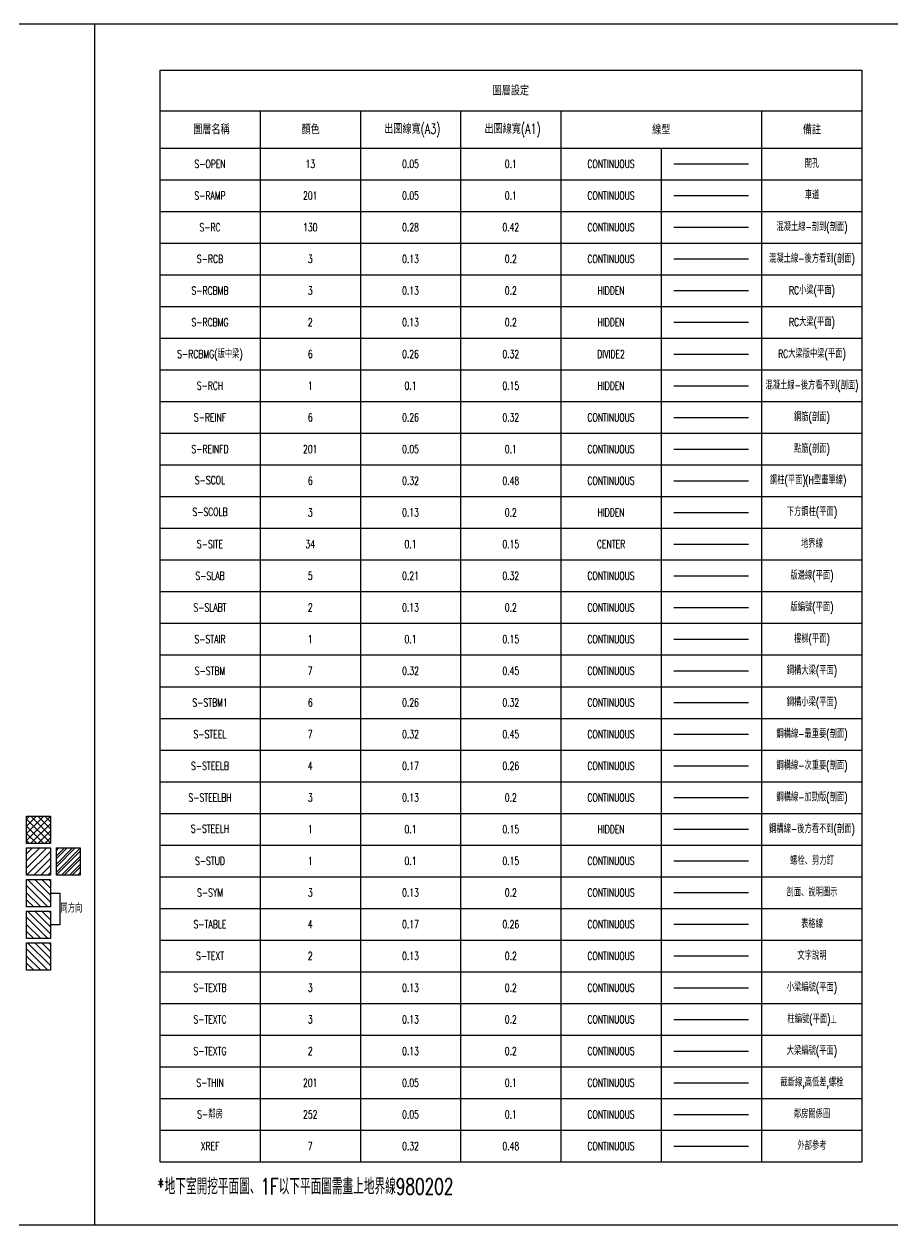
# Model space of a CAD drawing. Header units: millimetres. Extents: x -3377 to 119122, y -22007 to 15479.
# Drawn here: x -1295 to -861, y 7760 to 8360 of the extents above; entities that cross this region are included whole.
import ezdxf
from ezdxf.enums import TextEntityAlignment as Align

# ---------------------------------------------------------------- set-up
doc = ezdxf.new("R2010")
doc.units = ezdxf.units.MM
doc.header["$LTSCALE"] = 150
doc.header["$MEASUREMENT"] = 0
for name, pattern in [('CENTER', [2, 1.25, -0.25, 0.25, -0.25]), ('DIVIDE2', [15.875, 6.35, -3.175, 0, -3.175, 0, -3.175]), ('HIDDEN', [0.375, 0.25, -0.125])]:
    doc.linetypes.add(name, pattern=pattern)
doc.layers.get('0').update_dxf_attribs({"plot": 0})
for name, color, linetype in [('S-GRID', 1, 'CENTER'), ('S-HATCH', 13, 'Continuous'), ('S-HATCH-COL', 13, 'Continuous'), ('S-HATCH-CONC', 124, 'Continuous'), ('S-HATCH-CONCWALL', 161, 'Continuous'), ('S-HATCH-SCOL', 34, 'Continuous'), ('S-OPEN', 13, 'Continuous'), ('S-RAMP', 201, 'Continuous'), ('S-RC', 130, 'Continuous'), ('S-RCB', 3, 'Continuous'), ('S-RCBMB', 3, 'HIDDEN'), ('S-RCBMG', 2, 'HIDDEN'), ('S-RCBMG(版中梁)', 6, 'DIVIDE2'), ('S-RCH', 1, 'HIDDEN'), ('S-REINF', 6, 'Continuous'), ('S-REINFD', 201, 'Continuous'), ('S-SCOL', 7, 'Continuous'), ('S-SCOLB', 3, 'HIDDEN'), ('S-SITE', 34, 'CENTER'), ('S-SLAB', 5, 'Continuous'), ('S-SLABT', 2, 'Continuous'), ('S-STAIR', 1, 'Continuous'), ('S-STBM', 7, 'Continuous'), ('S-STBM1', 6, 'Continuous'), ('S-STEEL', 7, 'Continuous'), ('S-STEELB', 4, 'Continuous'), ('S-STEELBH', 3, 'Continuous'), ('S-STEELH', 1, 'HIDDEN'), ('S-STUD', 1, 'Continuous'), ('S-SYM', 3, 'Continuous'), ('S-TABLE', 4, 'Continuous'), ('S-TEXT', 2, 'Continuous'), ('S-TEXTB', 3, 'Continuous'), ('S-TEXTC', 3, 'Continuous'), ('S-TEXTG', 2, 'Continuous'), ('S-THIN', 201, 'Continuous'), ('S-鄰房', 252, 'Continuous'), ('XREF', 7, 'Continuous')]:
    doc.layers.add(name, color=color, linetype=linetype)
doc.styles.add('CS4', font='romans.shx', dxfattribs={"width": 0.7, "height": 45, "bigfont": 'lsp.shx'})

msp = doc.modelspace()

# ---------------------------------------------------------------- hatches: boundary and pattern name
at = {"layer": 'S-HATCH'}
h = msp.add_hatch(dxfattribs=at)
h.set_pattern_fill('ANSI37', color=256, scale=20, style=0)
h.set_pattern_definition([(45, (-1293.873, 7998.2258), (-1.76777, 1.76777), []), (135, (-1293.873, 7998.2258), (-1.76777, -1.76777), [])])
h.paths.add_polyline_path([(-1293.87, 7964.35), (-1282, 7964.35), (-1282, 7950.74), (-1293.87, 7950.74)])
at = {"layer": 'S-HATCH-COL'}
h = msp.add_hatch(dxfattribs=at)
h.set_pattern_fill('ANSI31', color=256, scale=20, style=0)
h.set_pattern_definition([(45, (-1293.873, 7934.9108), (-1.76777, 1.76777), [])])
h.paths.add_polyline_path([(-1293.87, 7948.52), (-1282, 7948.52), (-1282, 7934.91), (-1293.87, 7934.91)])
h = msp.add_hatch(dxfattribs=at)
h.set_pattern_fill('ANSI32', color=256, scale=0.3, style=0)
h.set_pattern_definition([(45, (1378.636, 2325.954), (-2.0205576, 2.0205576), []), (45, (1379.983, 2325.954), (-2.0205576, 2.0205576), [])])
h.paths.add_polyline_path([(-1279, 7948.52), (-1267.12, 7948.52), (-1267.12, 7934.91), (-1279, 7934.91)])
at = {"layer": 'S-HATCH-CONC'}
h = msp.add_hatch(dxfattribs=at)
h.set_pattern_fill('ANSI31', color=124, scale=20, angle=90, style=0)
h.set_pattern_definition([(135, (-1293.873, 7919.082), (-1.76777, -1.76777), [])])
h.paths.add_polyline_path([(-1293.87, 7932.7), (-1282, 7932.7), (-1282, 7919.08), (-1293.87, 7919.08)])
at = {"layer": 'S-HATCH-CONCWALL'}
h = msp.add_hatch(dxfattribs=at)
h.set_pattern_fill('ANSI31', color=256, scale=20, angle=90, style=0)
h.set_pattern_definition([(135, (-1293.873, 7903.2533), (-1.76777, -1.76777), [])])
h.paths.add_polyline_path([(-1293.87, 7916.87), (-1282, 7916.87), (-1282, 7903.25), (-1293.87, 7903.25)])
at = {"layer": 'S-HATCH-SCOL'}
h = msp.add_hatch(dxfattribs=at)
h.set_pattern_fill('ANSI31', color=256, scale=20, angle=90, style=0)
h.set_pattern_definition([(135, (-1293.873, 7887.4246), (-1.76777, -1.76777), [])])
h.paths.add_polyline_path([(-1293.87, 7901.04), (-1282, 7901.04), (-1282, 7887.42), (-1293.87, 7887.42)])

# ---------------------------------------------------------------- linework, layer by layer
for p, q in [((-1227.27, 8337.12), (-876.47, 8337.12)), ((-1227.27, 8337.12), (-1227.27, 7791.64)), ((-876.47, 8337.12), (-876.47, 7791.64)), ((-1227.27, 8316.79), (-876.47, 8316.79)), ((-1177.16, 8316.79), (-1177.16, 7791.64)), ((-1127.04, 8316.79), (-1127.04, 7791.64)), ((-1076.93, 8316.79), (-1076.93, 7791.64)), ((-1026.81, 8316.79), (-1026.81, 7791.64)), ((-926.58, 8316.79), (-926.58, 7791.64)), ((-1227.27, 8298.16), (-876.47, 8298.16)), ((-976.7, 8298.16), (-976.7, 7791.64)), ((-1227.27, 8282.33), (-876.47, 8282.33)), ((-1227.27, 8266.5), (-876.47, 8266.5)), ((-1227.27, 8250.67), (-876.47, 8250.67)), ((-1227.27, 8234.84), (-876.47, 8234.84)), ((-1227.27, 8219.01), (-876.47, 8219.01)), ((-1227.27, 8203.18), (-876.47, 8203.18)), ((-1227.27, 8187.35), (-876.47, 8187.35)), ((-1227.27, 8171.53), (-876.47, 8171.53)), ((-1227.27, 8155.7), (-876.47, 8155.7)), ((-1227.27, 8139.87), (-876.47, 8139.87)), ((-1227.27, 8124.04), (-876.47, 8124.04)), ((-1227.27, 8108.21), (-876.47, 8108.21)), ((-1227.27, 8092.38), (-876.47, 8092.38)), ((-1227.27, 8076.55), (-876.47, 8076.55)), ((-1227.27, 8060.72), (-876.47, 8060.72)), ((-1227.27, 8044.9), (-876.47, 8044.9)), ((-1227.27, 8029.07), (-876.47, 8029.07)), ((-1227.27, 8013.24), (-876.47, 8013.24)), ((-1227.27, 7997.41), (-876.47, 7997.41)), ((-1227.27, 7981.58), (-876.47, 7981.58)), ((-1227.27, 7965.75), (-876.47, 7965.75)), ((-1227.27, 7949.92), (-876.47, 7949.92)), ((-1227.27, 7934.09), (-876.47, 7934.09)), ((-1227.27, 7918.27), (-876.47, 7918.27)), ((-1227.27, 7902.44), (-876.47, 7902.44)), ((-1227.27, 7886.61), (-876.47, 7886.61)), ((-1227.27, 7870.78), (-876.47, 7870.78)), ((-1227.27, 7854.95), (-876.47, 7854.95)), ((-1227.27, 7839.12), (-876.47, 7839.12)), ((-1227.27, 7823.29), (-876.47, 7823.29)), ((-1227.27, 7807.46), (-876.47, 7807.46)), ((-1227.27, 7791.64), (-876.47, 7791.64))]:
    msp.add_line(p, q)
at = {"layer": 'DEFPOINTS'}
msp.add_line((-1260, 8360.14), (-1260, 7760.14), dxfattribs=at)
msp.add_lwpolyline([(-1680, 7760.14), (-840, 7760.14), (-840, 8360.14), (-1680, 8360.14)], close=True, dxfattribs=at)
at = {"layer": 'S-HATCH'}
msp.add_lwpolyline([(-1293.87, 7964.35), (-1282, 7964.35), (-1282, 7950.74), (-1293.87, 7950.74)], close=True, dxfattribs=at)
at = {"layer": 'S-HATCH-COL'}
for points in [[(-1293.87, 7948.52), (-1282, 7948.52), (-1282, 7934.91), (-1293.87, 7934.91)], [(-1279, 7948.52), (-1267.12, 7948.52), (-1267.12, 7934.91), (-1279, 7934.91)]]:
    msp.add_lwpolyline(points, close=True, dxfattribs=at)
at = {"layer": 'S-HATCH-CONC', "color": 124}
msp.add_lwpolyline([(-1293.87, 7932.7), (-1282, 7932.7), (-1282, 7919.08), (-1293.87, 7919.08)], close=True, dxfattribs=at)
at = {"layer": 'S-HATCH-CONC'}
msp.add_lwpolyline([(-1282, 7925.89), (-1277.24, 7925.89), (-1277.24, 7910.06), (-1282, 7910.06)], dxfattribs=at)
at = {"layer": 'S-HATCH-CONCWALL'}
msp.add_lwpolyline([(-1293.87, 7916.87), (-1282, 7916.87), (-1282, 7903.25), (-1293.87, 7903.25)], close=True, dxfattribs=at)
at = {"layer": 'S-HATCH-SCOL'}
msp.add_lwpolyline([(-1293.87, 7901.04), (-1282, 7901.04), (-1282, 7887.42), (-1293.87, 7887.42)], close=True, dxfattribs=at)
at = {"layer": 'S-OPEN'}
msp.add_line((-970.3, 8290.24), (-932.98, 8290.24), dxfattribs=at)
at = {"layer": 'S-RAMP'}
msp.add_line((-970.3, 8274.41), (-932.98, 8274.41), dxfattribs=at)
at = {"layer": 'S-RC'}
msp.add_line((-970.3, 8258.58), (-932.98, 8258.58), dxfattribs=at)
at = {"layer": 'S-RCB'}
msp.add_line((-970.3, 8242.75), (-932.98, 8242.75), dxfattribs=at)
at = {"layer": 'S-RCBMB'}
msp.add_line((-970.3, 8226.93), (-932.98, 8226.93), dxfattribs=at)
at = {"layer": 'S-RCBMG'}
msp.add_line((-970.3, 8211.1), (-932.98, 8211.1), dxfattribs=at)
at = {"layer": 'S-RCBMG(版中梁)'}
msp.add_line((-970.3, 8195.27), (-932.98, 8195.27), dxfattribs=at)
at = {"layer": 'S-RCH'}
msp.add_line((-970.3, 8179.44), (-932.98, 8179.44), dxfattribs=at)
at = {"layer": 'S-REINF'}
msp.add_line((-970.3, 8163.61), (-932.98, 8163.61), dxfattribs=at)
at = {"layer": 'S-REINFD'}
msp.add_line((-970.3, 8147.78), (-932.98, 8147.78), dxfattribs=at)
at = {"layer": 'S-SCOL'}
msp.add_line((-970.3, 8131.95), (-932.98, 8131.95), dxfattribs=at)
at = {"layer": 'S-SCOLB'}
msp.add_line((-970.3, 8116.12), (-932.98, 8116.12), dxfattribs=at)
at = {"layer": 'S-SITE'}
msp.add_line((-970.3, 8100.3), (-932.98, 8100.3), dxfattribs=at)
at = {"layer": 'S-SLAB'}
msp.add_line((-970.3, 8084.47), (-932.98, 8084.47), dxfattribs=at)
at = {"layer": 'S-SLABT'}
msp.add_line((-970.3, 8068.64), (-932.98, 8068.64), dxfattribs=at)
at = {"layer": 'S-STAIR'}
msp.add_line((-970.3, 8052.81), (-932.98, 8052.81), dxfattribs=at)
at = {"layer": 'S-STBM'}
msp.add_line((-970.3, 8036.98), (-932.98, 8036.98), dxfattribs=at)
at = {"layer": 'S-STBM1'}
msp.add_line((-970.3, 8021.15), (-932.98, 8021.15), dxfattribs=at)
at = {"layer": 'S-STEEL'}
msp.add_line((-970.3, 8005.32), (-932.98, 8005.32), dxfattribs=at)
at = {"layer": 'S-STEELB'}
msp.add_line((-970.3, 7989.49), (-932.98, 7989.49), dxfattribs=at)
at = {"layer": 'S-STEELBH'}
msp.add_line((-970.3, 7973.67), (-932.98, 7973.67), dxfattribs=at)
at = {"layer": 'S-STEELH'}
msp.add_line((-970.3, 7957.84), (-932.98, 7957.84), dxfattribs=at)
at = {"layer": 'S-STUD'}
msp.add_line((-970.3, 7942.01), (-932.98, 7942.01), dxfattribs=at)
at = {"layer": 'S-SYM'}
msp.add_line((-970.3, 7926.18), (-932.98, 7926.18), dxfattribs=at)
at = {"layer": 'S-TABLE'}
msp.add_line((-970.3, 7910.35), (-932.98, 7910.35), dxfattribs=at)
at = {"layer": 'S-TEXT'}
msp.add_line((-970.3, 7894.52), (-932.98, 7894.52), dxfattribs=at)
at = {"layer": 'S-TEXTB'}
msp.add_line((-970.3, 7878.69), (-932.98, 7878.69), dxfattribs=at)
at = {"layer": 'S-TEXTC'}
msp.add_line((-970.3, 7862.86), (-932.98, 7862.86), dxfattribs=at)
at = {"layer": 'S-TEXTG'}
msp.add_line((-970.3, 7847.04), (-932.98, 7847.04), dxfattribs=at)
at = {"layer": 'S-THIN'}
msp.add_line((-970.3, 7831.21), (-932.98, 7831.21), dxfattribs=at)
at = {"layer": 'S-鄰房'}
msp.add_line((-970.3, 7815.38), (-932.98, 7815.38), dxfattribs=at)
at = {"layer": 'XREF'}
msp.add_line((-970.3, 7799.55), (-932.98, 7799.55), dxfattribs=at)

# ---------------------------------------------------------------- texts
at = {"style": 'CS4', "width": 0.7}
for s, p in [('圖層設定', (-1051.87, 8326.96)), ('圖層名稱', (-1201.49, 8307.57)), ('顏色', (-1151.94, 8307.58)), ('出圖線寬(A3)', (-1101.07, 8307.83)), ('出圖線寬(A1)', (-1050.95, 8307.83)), ('線型', (-976.65, 8307.44)), ('備註', (-901.37, 8307.44))]:
    msp.add_text(s, height=5, dxfattribs=at).set_placement(p, align=Align.MIDDLE_CENTER)
at = {"layer": 'S-GRID', "style": 'CS4', "width": 0.7}
msp.add_text('*地下室開挖平面圖、1F以下平面圖需畫上地界線980202', height=8, dxfattribs=at).set_placement((-1228.71, 7775.41))
at = {"layer": 'S-HATCH-CONC', "style": 'CS4', "width": 0.7}
msp.add_text('同方向', height=4, dxfattribs=at).set_placement((-1271.47, 7918.29), align=Align.MIDDLE_CENTER)
at = {"layer": 'S-OPEN', "style": 'CS4', "width": 0.7}
for s, p in [('S-OPEN', (-1202.21, 8290.24)), ('13', (-1152.1, 8290.24)), ('0.05', (-1101.99, 8290.24)), ('0.1', (-1051.87, 8290.24)), ('CONTINUOUS', (-1001.76, 8290.24)), ('開孔', (-901.33, 8290.4))]:
    msp.add_text(s, height=4, dxfattribs=at).set_placement(p, align=Align.MIDDLE_CENTER)
at = {"layer": 'S-RAMP', "style": 'CS4', "width": 0.7}
for s, p in [('S-RAMP', (-1202.21, 8274.41)), ('201', (-1152.1, 8274.41)), ('0.05', (-1101.99, 8274.41)), ('0.1', (-1051.87, 8274.41)), ('CONTINUOUS', (-1001.76, 8274.41)), ('車道', (-901.33, 8274.57))]:
    msp.add_text(s, height=4, dxfattribs=at).set_placement(p, align=Align.MIDDLE_CENTER)
at = {"layer": 'S-RC', "style": 'CS4', "width": 0.7}
for s, p in [('S-RC', (-1202.21, 8258.58)), ('130', (-1152.1, 8258.58)), ('0.28', (-1101.99, 8258.58)), ('0.42', (-1051.87, 8258.58)), ('CONTINUOUS', (-1001.76, 8258.58)), ('混凝土線-剖到(剖面)', (-901.33, 8258.74))]:
    msp.add_text(s, height=4, dxfattribs=at).set_placement(p, align=Align.MIDDLE_CENTER)
at = {"layer": 'S-RCB', "style": 'CS4', "width": 0.7}
for s, p in [('S-RCB', (-1202.21, 8242.75)), ('3', (-1152.1, 8242.75)), ('0.13', (-1101.99, 8242.75)), ('0.2', (-1051.87, 8242.75)), ('CONTINUOUS', (-1001.76, 8242.75)), ('混凝土線-後方看到(剖面)', (-901.33, 8242.91))]:
    msp.add_text(s, height=4, dxfattribs=at).set_placement(p, align=Align.MIDDLE_CENTER)
at = {"layer": 'S-RCBMB', "style": 'CS4', "width": 0.7}
for s, p in [('S-RCBMB', (-1202.21, 8226.93)), ('3', (-1152.1, 8226.93)), ('0.13', (-1101.99, 8226.93)), ('0.2', (-1051.87, 8226.93)), ('HIDDEN', (-1001.76, 8226.93)), ('RC小梁(平面)', (-901.33, 8227.08))]:
    msp.add_text(s, height=4, dxfattribs=at).set_placement(p, align=Align.MIDDLE_CENTER)
at = {"layer": 'S-RCBMG', "style": 'CS4', "width": 0.7}
for s, p in [('RC大梁(平面)', (-901.33, 8211.25)), ('S-RCBMG', (-1202.21, 8211.1)), ('2', (-1152.1, 8211.1)), ('0.13', (-1101.99, 8211.1)), ('0.2', (-1051.87, 8211.1)), ('HIDDEN', (-1001.76, 8211.1))]:
    msp.add_text(s, height=4, dxfattribs=at).set_placement(p, align=Align.MIDDLE_CENTER)
at = {"layer": 'S-RCBMG(版中梁)', "style": 'CS4', "width": 0.7}
for s, p in [('S-RCBMG(版中梁)', (-1202.21, 8195.27)), ('6', (-1152.1, 8195.27)), ('0.26', (-1101.99, 8195.27)), ('0.32', (-1051.87, 8195.27)), ('DIVIDE2', (-1001.76, 8195.27)), ('RC大梁版中梁(平面)', (-901.33, 8195.42))]:
    msp.add_text(s, height=4, dxfattribs=at).set_placement(p, align=Align.MIDDLE_CENTER)
at = {"layer": 'S-RCH', "style": 'CS4', "width": 0.7}
for s, p in [('S-RCH', (-1202.21, 8179.44)), ('1', (-1152.1, 8179.44)), ('0.1', (-1101.99, 8179.44)), ('0.15', (-1051.87, 8179.44)), ('HIDDEN', (-1001.76, 8179.44)), ('混凝土線-後方看不到(剖面)', (-901.33, 8179.59))]:
    msp.add_text(s, height=4, dxfattribs=at).set_placement(p, align=Align.MIDDLE_CENTER)
at = {"layer": 'S-REINF', "style": 'CS4', "width": 0.7}
for s, p in [('鋼筋(剖面)', (-901.33, 8163.77)), ('S-REINF', (-1202.21, 8163.61)), ('6', (-1152.1, 8163.61)), ('0.26', (-1101.99, 8163.61)), ('0.32', (-1051.87, 8163.61)), ('CONTINUOUS', (-1001.76, 8163.61))]:
    msp.add_text(s, height=4, dxfattribs=at).set_placement(p, align=Align.MIDDLE_CENTER)
at = {"layer": 'S-REINFD', "style": 'CS4', "width": 0.7}
for s, p in [('S-REINFD', (-1202.21, 8147.78)), ('201', (-1152.1, 8147.78)), ('0.05', (-1101.99, 8147.78)), ('0.1', (-1051.87, 8147.78)), ('CONTINUOUS', (-1001.76, 8147.78)), ('點筋(剖面)', (-901.33, 8147.94))]:
    msp.add_text(s, height=4, dxfattribs=at).set_placement(p, align=Align.MIDDLE_CENTER)
at = {"layer": 'S-SCOL', "style": 'CS4', "width": 0.7}
for s, p in [('S-SCOL', (-1202.21, 8132.24)), ('6', (-1152.1, 8131.95)), ('0.32', (-1101.99, 8131.95)), ('0.48', (-1051.87, 8131.95)), ('CONTINUOUS', (-1001.76, 8131.95)), ('鋼柱(平面)', (-913.36, 8132.24)), ('(H型畫單線)', (-894.44, 8132.24))]:
    msp.add_text(s, height=4, dxfattribs=at).set_placement(p, align=Align.MIDDLE_CENTER)
at = {"layer": 'S-SCOLB', "style": 'CS4', "width": 0.7}
for s, p in [('S-SCOLB', (-1202.21, 8116.41)), ('3', (-1152.1, 8116.12)), ('0.13', (-1101.99, 8116.12)), ('0.2', (-1051.87, 8116.12)), ('HIDDEN', (-1001.76, 8116.12)), ('下方鋼柱(平面)', (-901.32, 8116.41))]:
    msp.add_text(s, height=4, dxfattribs=at).set_placement(p, align=Align.MIDDLE_CENTER)
at = {"layer": 'S-SITE', "style": 'CS4', "width": 0.7}
for s, p in [('S-SITE', (-1202.21, 8100.3)), ('34', (-1152.1, 8100.3)), ('0.1', (-1101.99, 8100.3)), ('0.15', (-1051.87, 8100.3)), ('CENTER', (-1001.76, 8100.3)), ('地界線', (-901.33, 8100.45))]:
    msp.add_text(s, height=4, dxfattribs=at).set_placement(p, align=Align.MIDDLE_CENTER)
at = {"layer": 'S-SLAB', "style": 'CS4', "width": 0.7}
for s, p in [('S-SLAB', (-1202.21, 8084.47)), ('5', (-1152.1, 8084.47)), ('0.21', (-1101.99, 8084.47)), ('0.32', (-1051.87, 8084.47)), ('CONTINUOUS', (-1001.76, 8084.47)), ('版邊線(平面)', (-901.33, 8084.62))]:
    msp.add_text(s, height=4, dxfattribs=at).set_placement(p, align=Align.MIDDLE_CENTER)
at = {"layer": 'S-SLABT', "style": 'CS4', "width": 0.7}
for s, p in [('S-SLABT', (-1202.21, 8068.64)), ('2', (-1152.1, 8068.64)), ('0.13', (-1101.99, 8068.64)), ('0.2', (-1051.87, 8068.64)), ('CONTINUOUS', (-1001.76, 8068.64)), ('版編號(平面)', (-901.33, 8068.79))]:
    msp.add_text(s, height=4, dxfattribs=at).set_placement(p, align=Align.MIDDLE_CENTER)
at = {"layer": 'S-STAIR', "style": 'CS4', "width": 0.7}
for s, p in [('S-STAIR', (-1202.21, 8052.81)), ('1', (-1152.1, 8052.81)), ('0.1', (-1101.99, 8052.81)), ('0.15', (-1051.87, 8052.81)), ('CONTINUOUS', (-1001.76, 8052.81)), ('樓梯(平面)', (-901.33, 8052.96))]:
    msp.add_text(s, height=4, dxfattribs=at).set_placement(p, align=Align.MIDDLE_CENTER)
at = {"layer": 'S-STBM', "style": 'CS4', "width": 0.7}
for s, p in [('S-STBM', (-1202.21, 8036.98)), ('7', (-1152.1, 8036.98)), ('0.32', (-1101.99, 8036.98)), ('0.45', (-1051.87, 8036.98)), ('CONTINUOUS', (-1001.76, 8036.98)), ('鋼構大梁(平面)', (-901.33, 8037.14))]:
    msp.add_text(s, height=4, dxfattribs=at).set_placement(p, align=Align.MIDDLE_CENTER)
at = {"layer": 'S-STBM1', "style": 'CS4', "width": 0.7}
for s, p in [('S-STBM1', (-1202.21, 8021.15)), ('6', (-1152.1, 8021.15)), ('0.26', (-1101.99, 8021.15)), ('0.32', (-1051.87, 8021.15)), ('CONTINUOUS', (-1001.76, 8021.15)), ('鋼構小梁(平面)', (-901.33, 8021.31))]:
    msp.add_text(s, height=4, dxfattribs=at).set_placement(p, align=Align.MIDDLE_CENTER)
at = {"layer": 'S-STEEL', "style": 'CS4', "width": 0.7}
for s, p in [('S-STEEL', (-1202.21, 8005.32)), ('7', (-1152.1, 8005.32)), ('0.32', (-1101.99, 8005.32)), ('0.45', (-1051.87, 8005.32)), ('CONTINUOUS', (-1001.76, 8005.32)), ('鋼構線-最重要(剖面)', (-901.33, 8005.48))]:
    msp.add_text(s, height=4, dxfattribs=at).set_placement(p, align=Align.MIDDLE_CENTER)
at = {"layer": 'S-STEELB', "style": 'CS4', "width": 0.7}
for s, p in [('鋼構線-次重要(剖面)', (-901.33, 7989.65)), ('S-STEELB', (-1202.21, 7989.49)), ('4', (-1152.1, 7989.49)), ('0.17', (-1101.99, 7989.49)), ('0.26', (-1051.87, 7989.49)), ('CONTINUOUS', (-1001.76, 7989.49))]:
    msp.add_text(s, height=4, dxfattribs=at).set_placement(p, align=Align.MIDDLE_CENTER)
at = {"layer": 'S-STEELBH', "style": 'CS4', "width": 0.7}
for s, p in [('S-STEELBH', (-1202.21, 7973.67)), ('3', (-1152.1, 7973.67)), ('0.13', (-1101.99, 7973.67)), ('0.2', (-1051.87, 7973.67)), ('CONTINUOUS', (-1001.76, 7973.67)), ('鋼構線-加勁版(剖面)', (-901.33, 7973.82))]:
    msp.add_text(s, height=4, dxfattribs=at).set_placement(p, align=Align.MIDDLE_CENTER)
at = {"layer": 'S-STEELH', "style": 'CS4', "width": 0.7}
for s, p in [('S-STEELH', (-1202.21, 7958.12)), ('1', (-1152.1, 7957.84)), ('0.1', (-1101.99, 7957.84)), ('0.15', (-1051.87, 7957.84)), ('HIDDEN', (-1001.76, 7957.84)), ('鋼構線-後方看不到(剖面)', (-901.33, 7957.99))]:
    msp.add_text(s, height=4, dxfattribs=at).set_placement(p, align=Align.MIDDLE_CENTER)
at = {"layer": 'S-STUD', "style": 'CS4', "width": 0.7}
for s, p in [('S-STUD', (-1202.21, 7942.01)), ('1', (-1152.1, 7942.01)), ('0.1', (-1101.99, 7942.01)), ('0.15', (-1051.87, 7942.01)), ('CONTINUOUS', (-1001.76, 7942.01)), ('螺栓、剪力釘', (-901.33, 7942.16))]:
    msp.add_text(s, height=4, dxfattribs=at).set_placement(p, align=Align.MIDDLE_CENTER)
at = {"layer": 'S-SYM', "style": 'CS4', "width": 0.7}
for s, p in [('S-SYM', (-1202.21, 7926.18)), ('3', (-1152.1, 7926.18)), ('0.13', (-1101.99, 7926.18)), ('0.2', (-1051.87, 7926.18)), ('CONTINUOUS', (-1001.76, 7926.18)), ('剖面、說明圖示', (-901.33, 7926.33))]:
    msp.add_text(s, height=4, dxfattribs=at).set_placement(p, align=Align.MIDDLE_CENTER)
at = {"layer": 'S-TABLE', "style": 'CS4', "width": 0.7}
for s, p in [('S-TABLE', (-1202.21, 7910.35)), ('4', (-1152.1, 7910.35)), ('0.17', (-1101.99, 7910.35)), ('0.26', (-1051.87, 7910.35)), ('CONTINUOUS', (-1001.76, 7910.35)), ('表格線', (-901.33, 7910.51))]:
    msp.add_text(s, height=4, dxfattribs=at).set_placement(p, align=Align.MIDDLE_CENTER)
at = {"layer": 'S-TEXT', "style": 'CS4', "width": 0.7}
for s, p in [('S-TEXT', (-1202.21, 7894.52)), ('2', (-1152.1, 7894.52)), ('0.13', (-1101.99, 7894.52)), ('0.2', (-1051.87, 7894.52)), ('CONTINUOUS', (-1001.76, 7894.52)), ('文字說明', (-901.33, 7894.68))]:
    msp.add_text(s, height=4, dxfattribs=at).set_placement(p, align=Align.MIDDLE_CENTER)
at = {"layer": 'S-TEXTB', "style": 'CS4', "width": 0.7}
for s, p in [('S-TEXTB', (-1202.21, 7878.69)), ('3', (-1152.1, 7878.69)), ('0.13', (-1101.99, 7878.69)), ('0.2', (-1051.87, 7878.69)), ('CONTINUOUS', (-1001.76, 7878.69)), ('小梁編號(平面)', (-901.33, 7878.85))]:
    msp.add_text(s, height=4, dxfattribs=at).set_placement(p, align=Align.MIDDLE_CENTER)
at = {"layer": 'S-TEXTC', "style": 'CS4', "width": 0.7}
for s, p in [('S-TEXTC', (-1202.21, 7862.86)), ('3', (-1152.1, 7862.86)), ('0.13', (-1101.99, 7862.86)), ('0.2', (-1051.87, 7862.86)), ('CONTINUOUS', (-1001.76, 7862.86)), ('柱編號(平面)⊥', (-901.33, 7863.02))]:
    msp.add_text(s, height=4, dxfattribs=at).set_placement(p, align=Align.MIDDLE_CENTER)
at = {"layer": 'S-TEXTG', "style": 'CS4', "width": 0.7}
for s, p in [('S-TEXTG', (-1202.21, 7847.04)), ('2', (-1152.1, 7847.04)), ('0.13', (-1101.99, 7847.04)), ('0.2', (-1051.87, 7847.04)), ('CONTINUOUS', (-1001.76, 7847.04)), ('大梁編號(平面)', (-901.33, 7847.19))]:
    msp.add_text(s, height=4, dxfattribs=at).set_placement(p, align=Align.MIDDLE_CENTER)
at = {"layer": 'S-THIN', "style": 'CS4', "width": 0.7}
for s, p in [('S-THIN', (-1202.21, 7831.21)), ('201', (-1152.1, 7831.21)), ('0.05', (-1101.99, 7831.21)), ('0.1', (-1051.87, 7831.21)), ('CONTINUOUS', (-1001.76, 7831.21)), ('截斷線,高低差,螺栓', (-901.33, 7831.36))]:
    msp.add_text(s, height=4, dxfattribs=at).set_placement(p, align=Align.MIDDLE_CENTER)
at = {"layer": 'S-鄰房', "style": 'CS4', "width": 0.7}
for s, p in [('S-鄰房', (-1202.21, 7815.38)), ('252', (-1152.1, 7815.38)), ('0.05', (-1101.99, 7815.38)), ('0.1', (-1051.87, 7815.38)), ('CONTINUOUS', (-1001.76, 7815.38)), ('鄰房關係圖', (-901.33, 7815.53))]:
    msp.add_text(s, height=4, dxfattribs=at).set_placement(p, align=Align.MIDDLE_CENTER)
at = {"layer": 'XREF', "style": 'CS4', "width": 0.7}
for s, p in [('XREF', (-1202.21, 7799.55)), ('7', (-1152.1, 7799.55)), ('0.32', (-1101.99, 7799.55)), ('0.48', (-1051.87, 7799.55)), ('CONTINUOUS', (-1001.76, 7799.55)), ('外部參考', (-901.33, 7799.7))]:
    msp.add_text(s, height=4, dxfattribs=at).set_placement(p, align=Align.MIDDLE_CENTER)

doc.saveas('drawing.dxf')
